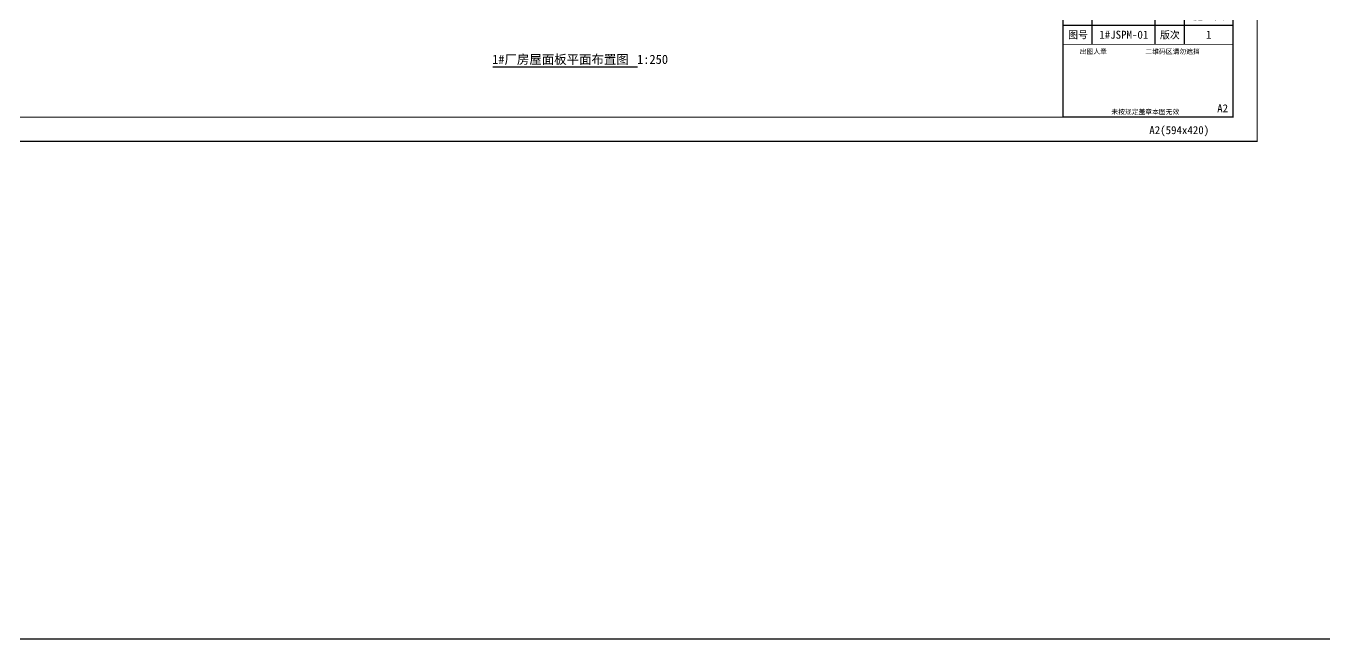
# Model space of a CAD drawing. Extents: x -599358 to 2865263, y -1062760 to 486533.
# Drawn here: x 122257 to 309574, y -977180 to -888684 of the extents above; entities that cross this region are included whole.
import ezdxf
from ezdxf.enums import TextEntityAlignment as Align

# ---------------------------------------------------------------- set-up
doc = ezdxf.new("R2010")
doc.units = 0
for name, color, linetype in [('0-cxFrame', 155, 'Continuous'), ('DIM_SYMB', 3, 'Continuous'), ('PUB_TEXT', 7, 'Continuous'), ('屋面板111', 6, 'Continuous')]:
    doc.layers.add(name, color=color, linetype=linetype)
doc.layers.add('0-cxText', color=131, linetype='Continuous', lineweight=25)
doc.styles.add('cx_biaoti', font='')
doc.styles.add('cx_tuming', font='simhei.ttf')
doc.styles.add('cx_tuqian1', font='宋体.shx')
doc.styles.add('黑体', font='simhei.ttf')
doc.styles.get('cx_biaoti').set_extended_font_data('SimSun')

# ---------------------------------------------------------------- blocks, each defined once
blk = doc.blocks.new('zjcx_lan_tuming(Dragon)')
for p, q in [((-7000, 8400), (0, 8400)), ((-5800, 3000), (-5800, 5400)), ((-7000, 4600), (0, 4600)), ((-3200, 3000), (-3200, 4600)), ((-2000, 3000), (-2000, 4600)), ((-7000, 3800), (0, 3800))]:
    blk.add_line(p, q)
at = {"const_width": 30}
for points in [[(-7000, 9400), (0, 9400)], [(-7000, 5400), (0, 5400)], [(-7000, 3000), (0, 3000)], [(-7000, 0), (0, 0)]]:
    blk.add_lwpolyline(points, dxfattribs=at)
blk.add_lwpolyline([(-7000, 9400), (0, 9400), (0, 0), (-7000, 0)], close=True)
at = {"style": 'cx_biaoti'}
for s, p in [('图 纸 名 称', (-3500, 8900)), ('日期', (-6388, 5000)), ('专业', (-6388, 4200)), ('阶段', (-2600, 4200)), ('图号', (-6388, 3400)), ('版次', (-2600, 3400))]:
    blk.add_text(s, height=300, dxfattribs=at).set_placement(p, align=Align.MIDDLE)
for s, p in [('出图人章', (-6316, 2607)), ('二维码区请勿遮挡', (-3609, 2607)), ('未按规定盖章本图无效', (-5013, 120))]:
    blk.add_text(s, height=200, dxfattribs=at).set_placement(p)
blk = doc.blocks.new('T-图签(Dragon)')
blk.add_blockref('zjcx_lan_tuming(Dragon)', (0, 0))
at = {"color": 3, "style": 'cx_biaoti'}
for s, p in [('2025.08', (-2900, 5000)), ('建筑 ', (-4380, 4228)), ('施工图', (-1000, 4200))]:
    blk.add_text(s, height=330, dxfattribs=at).set_placement(p, align=Align.MIDDLE)
blk = doc.blocks.new('zjcx_T2(Dragon)')
at = {"layer": '0-cxFrame', "const_width": 50}
blk.add_lwpolyline([(-7000, 40000), (0, 40000), (0, 0), (-7000, 0)], close=True, dxfattribs=at)
at = {"layer": '0-cxFrame'}
blk.add_blockref('T-图签(Dragon)', (0, 0), dxfattribs=at)
blk = doc.blocks.new('TK22.A2 L(Dragon)')
at = {"layer": '0-cxFrame', "color": 7, "const_width": 0.5}
blk.add_lwpolyline([(0, 0), (-594, 0), (-594, 420), (0, 420)], close=True, dxfattribs=at)
at = {"layer": '0-cxFrame', "const_width": 0.5}
for points in [[(-80, 10), (-574, 10), (-574, 410), (-80, 410)], [(-10, 10), (-80, 10), (-80, 410), (-10, 410)]]:
    blk.add_lwpolyline(points, close=True, dxfattribs=at)
at = {"layer": '0-cxFrame', "xscale": 0.01, "yscale": 0.01, "zscale": 0.01}
blk.add_blockref('zjcx_T2(Dragon)', (-10, 10), dxfattribs=at)
at = {"style": '黑体', "flags": 4}
blk.add_attdef('图幅', text='', height=3.3, dxfattribs=at).set_placement((-40, 3), align=Align.RIGHT)
at = {"layer": '0-cxFrame', "style": '黑体'}
blk.add_text('(594x420)', height=3.3, dxfattribs=at).set_placement((-40, 3))
at = {"layer": '0-cxText', "flags": 4}
for tag, height, style, p in [('建设单位', 3.5, 'cx_tuming', (-45, 240)), ('项目名称', 3.5, 'cx_tuming', (-45, 210)), ('子项名称', 3.5, 'cx_tuming', (-45, 180)), ('工程编号', 3.3, 'cx_tuqian1', (-35, 165)), ('图名1', 3.5, 'cx_tuming', (-45, 87)), ('图名2', 3.5, 'cx_tuming', (-45, 79)), ('图名3', 3.5, 'cx_tuming', (-45, 71)), ('出图日期', 3.3, 'cx_tuqian1', (-39, 60)), ('专业', 3.3, 'cx_tuqian1', (-55, 52)), ('图号', 3.3, 'cx_tuqian1', (-55, 44)), ('版次', 3.3, 'cx_tuqian1', (-20, 44))]:
    blk.add_attdef(tag, text='', height=height, dxfattribs=dict(at, style=style)).set_placement(p, align=Align.MIDDLE)
at = {"layer": 'Defpoints', "color": 6, "flags": 4}
for tag, height, style, p in [('tufu', 3.3, '黑体', (-12, 12)), ('dwfname', 4, 'cx_tuqian1', (-80, 3))]:
    blk.add_attdef(tag, text='', height=height, dxfattribs=dict(at, style=style)).set_placement(p, align=Align.RIGHT)

msp = doc.modelspace()

# ---------------------------------------------------------------- linework, layer by layer
at = {"layer": 'DIM_SYMB', "const_width": 175}
msp.add_lwpolyline([(189602.9, -894605.2), (210519.4, -894605.2)], dxfattribs=at)
at = {"layer": '屋面板111', "ltscale": 2500}
msp.add_lwpolyline([(-94863.2, -613531.4), (2392855.7, -613531.4), (2392855.7, -977180.1), (-94863.2, -977180.1)], close=True, dxfattribs=at)

# ---------------------------------------------------------------- block references
at = {"layer": '0-cxFrame'}
ref = msp.add_blockref('TK22.A2 L(Dragon)', (299927.9, -905349.4), dxfattribs=dict(at, xscale=350, yscale=350, zscale=350))
ref.add_attrib('图号', '1#JSPM-01', dxfattribs={"layer": '0-cxText', "height": 1155, "style": 'cx_tuqian1'}).set_placement((280677.9, -889949.4), align=Align.MIDDLE)
ref.add_attrib('版次', '1', dxfattribs={"layer": '0-cxText', "height": 1155, "style": 'cx_tuqian1'}).set_placement((292927.9, -889949.4), align=Align.MIDDLE)
ref.add_attrib('图幅', 'A2', dxfattribs={"layer": '0', "height": 1155, "style": '黑体'}).set_placement((285927.9, -904299.4), align=Align.RIGHT)
ref.add_attrib('tufu', 'A2', dxfattribs={"layer": 'Defpoints', "color": 6, "height": 1155, "style": '黑体'}).set_placement((295727.9, -901149.4), align=Align.RIGHT)

# ---------------------------------------------------------------- texts
at = {"layer": 'PUB_TEXT', "style": '黑体'}
for s, height, p in [('1#厂房屋面板平面布置图', 1314.346, (189524.9, -894162.1)), ('1:250', 1314.35, (210437.5, -894162.1))]:
    msp.add_text(s, height=height, dxfattribs=at).set_placement(p)

doc.saveas('drawing.dxf')
